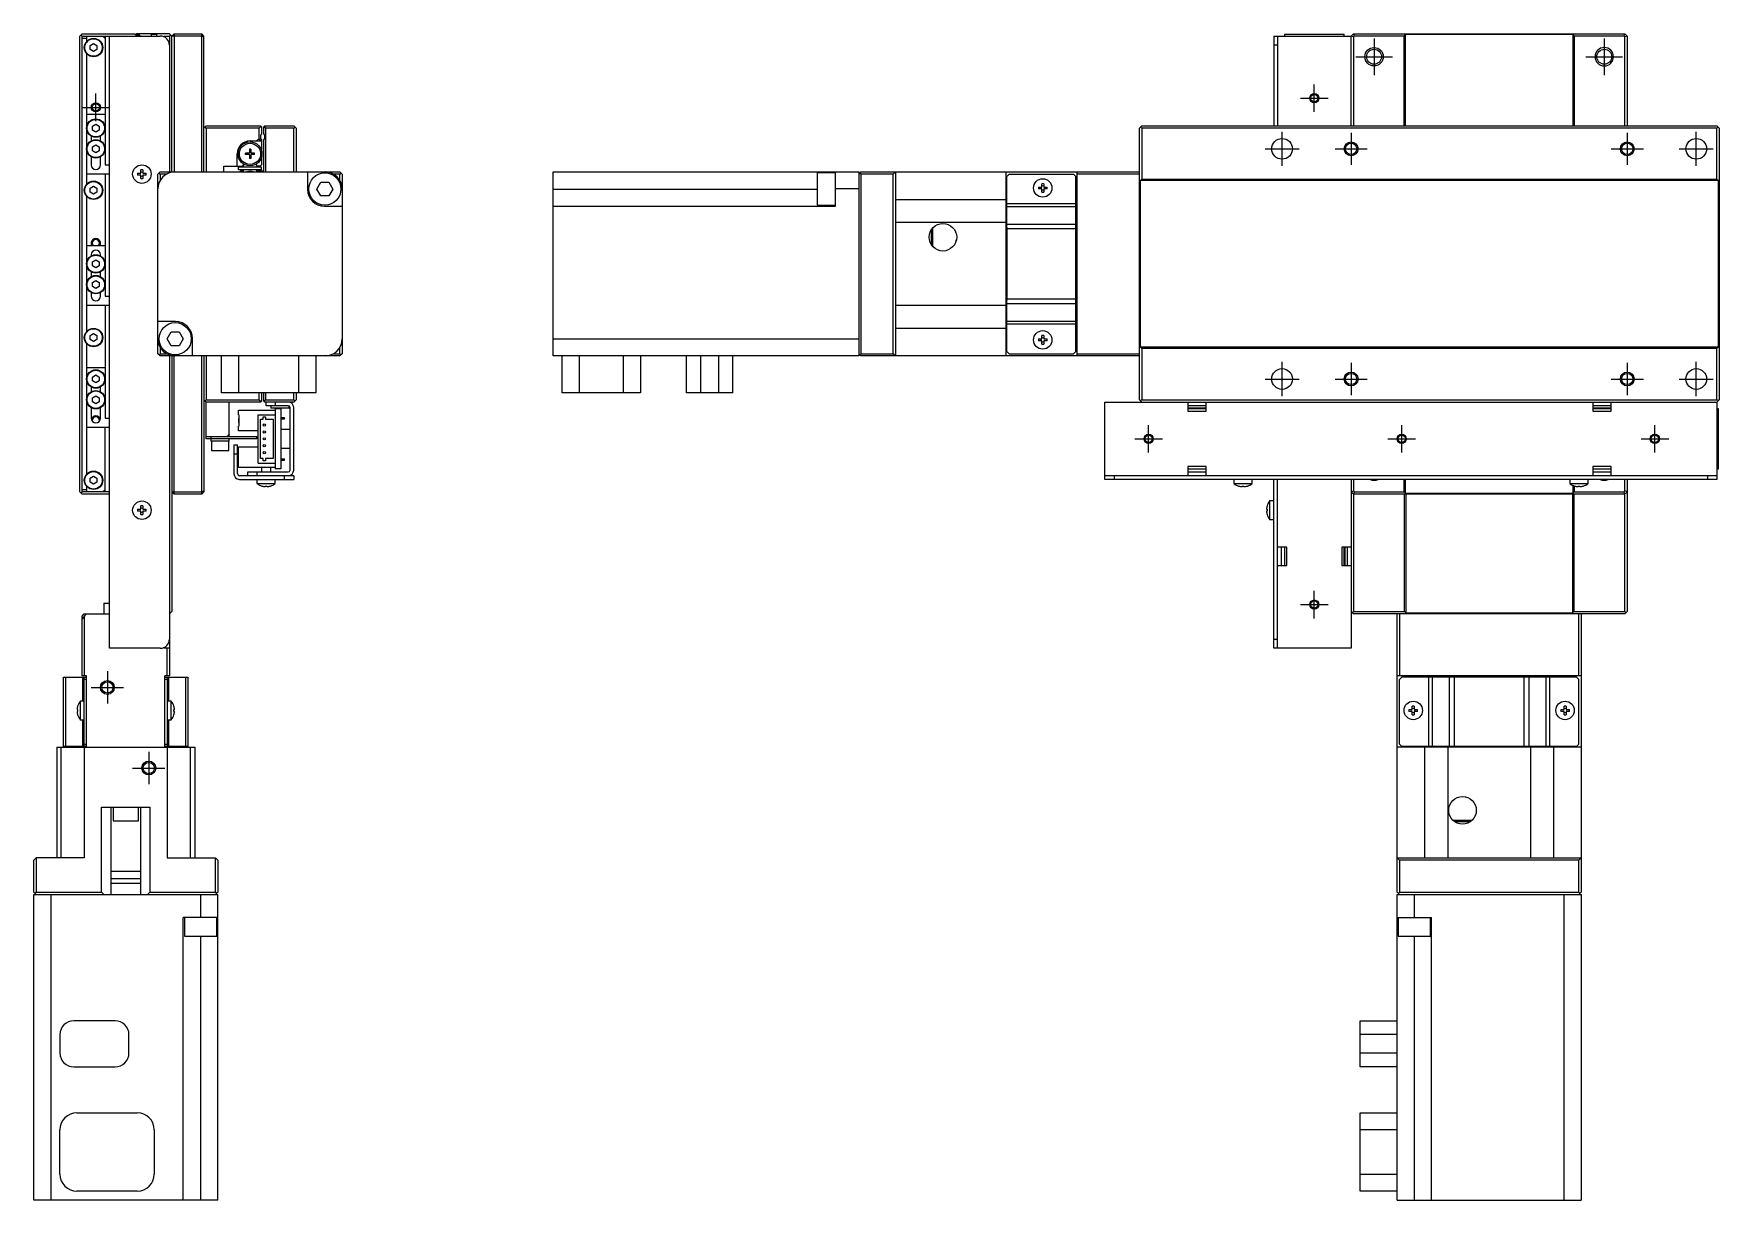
# Model space of a CAD drawing. Extents: x 0 to 815, y -8 to 501.
# Drawn here: x 448.7 to 815, y 112.4 to 365.8 of the extents above; entities that cross this region are included whole.
import ezdxf

# ---------------------------------------------------------------- set-up
doc = ezdxf.new("R2010")
doc.units = 0
doc.header["$LTSCALE"] = 0.5
doc.linetypes.add('CENTER', pattern=[50.8, 31.75, -6.35, 6.35, -6.35])
for name, color, linetype in [('MSM_CENTER', 1, 'CENTER'), ('MSM_CONTINUOUS', 7, 'CONTINUOUS'), ('MSM_NARROW', 5, 'CONTINUOUS')]:
    doc.layers.add(name, color=color, linetype=linetype)

msp = doc.modelspace()

# ---------------------------------------------------------------- linework, layer by layer
at = {"layer": 'MSM_CENTER'}
for p, q in [((739.99, 364.81), (739.99, 356.81)), ((789.99, 364.81), (789.99, 356.81)), ((735.99, 360.81), (743.99, 360.81)), ((785.99, 360.81), (793.99, 360.81)), ((462.24, 346.81), (462.24, 352.81)), ((723.99, 351.81), (729.99, 351.81)), ((726.99, 348.81), (726.99, 354.81)), ((459.24, 349.81), (465.24, 349.81)), ((719.99, 337.11), (719.99, 344.51)), ((734.99, 344.31), (734.99, 337.31)), ((794.99, 344.31), (794.99, 337.31)), ((809.99, 337.11), (809.99, 344.51)), ((716.29, 340.81), (723.69, 340.81)), ((731.49, 340.81), (738.49, 340.81)), ((791.49, 340.81), (798.49, 340.81)), ((806.29, 340.81), (813.69, 340.81)), ((719.99, 287.11), (719.99, 294.51)), ((734.99, 294.31), (734.99, 287.31)), ((794.99, 294.31), (794.99, 287.31)), ((809.99, 287.11), (809.99, 294.51)), ((716.29, 290.81), (723.69, 290.81)), ((731.49, 290.81), (738.49, 290.81)), ((791.49, 290.81), (798.49, 290.81)), ((806.29, 290.81), (813.69, 290.81)), ((690.99, 274.81), (690.99, 280.81)), ((745.99, 274.81), (745.99, 280.81)), ((800.99, 274.81), (800.99, 280.81)), ((687.99, 277.81), (693.99, 277.81)), ((742.99, 277.81), (748.99, 277.81)), ((797.99, 277.81), (803.99, 277.81)), ((723.99, 241.81), (729.99, 241.81)), ((726.99, 238.81), (726.99, 244.81)), ((464.74, 227.31), (464.74, 220.31)), ((461.24, 223.81), (468.24, 223.81)), ((473.74, 209.81), (473.74, 202.81)), ((470.24, 206.31), (477.24, 206.31))]:
    msp.add_line(p, q, dxfattribs=at)
at = {"layer": 'MSM_CONTINUOUS'}
for p, q in [((459.24, 365.81), (458.74, 365.31)), ((458.74, 266.31), (458.74, 365.31)), ((459.24, 365.31), (458.99, 365.56)), ((459.24, 365.81), (470.74, 365.81)), ((459.24, 365.31), (476.24, 365.31)), ((459.24, 266.31), (459.24, 365.31)), ((460.24, 364.81), (459.24, 364.81)), ((460.24, 365.31), (460.24, 364.13)), ((460.99, 363.24), (461.74, 363.68)), ((460.99, 362.38), (460.99, 363.24)), ((461.74, 363.68), (462.49, 363.24)), ((462.49, 363.24), (462.49, 362.38)), ((463.74, 365.31), (464.24, 364.81)), ((464.24, 365.31), (464.24, 337.31)), ((465.24, 232.31), (465.24, 365.31)), ((470.74, 365.81), (471.14, 365.41)), ((470.84, 365.71), (471.04, 365.71)), ((470.94, 365.71), (471.04, 365.81)), ((478.24, 365.81), (471.04, 365.81)), ((471.14, 365.41), (471.04, 365.31)), ((471.14, 365.41), (471.24, 365.31)), ((471.34, 365.41), (471.14, 365.41)), ((471.34, 365.31), (471.34, 365.41)), ((471.54, 365.31), (471.54, 365.81)), ((471.74, 365.31), (471.74, 365.81)), ((471.94, 365.31), (471.74, 365.51)), ((475.44, 365.61), (474.24, 365.61)), ((474.24, 365.61), (474.24, 365.31)), ((475.44, 365.61), (475.44, 365.31)), ((477.04, 365.31), (478.24, 365.31)), ((477.04, 365.14), (477.04, 365.31)), ((478.24, 365.81), (478.74, 365.31)), ((478.49, 365.56), (478.24, 365.31)), ((478.24, 365.31), (478.24, 335.81)), ((479.24, 365.81), (478.74, 365.31)), ((485.24, 365.31), (478.74, 365.31)), ((478.74, 335.81), (478.74, 365.31)), ((479.24, 365.81), (485.24, 365.81)), ((479.24, 365.81), (479.24, 335.81)), ((485.24, 335.81), (485.24, 365.81)), ((485.74, 365.31), (485.24, 365.81)), ((485.74, 365.1), (485.24, 365.31)), ((485.74, 335.81), (485.74, 365.31)), ((718.19, 365.31), (734.99, 365.31)), ((718.19, 365.31), (718.19, 345.81)), ((718.99, 363.31), (718.19, 363.31)), ((718.99, 365.31), (718.99, 345.81)), ((720.49, 365.61), (720.49, 365.31)), ((733.49, 365.61), (720.49, 365.61)), ((733.49, 365.31), (733.49, 365.61)), ((734.99, 365.31), (735.49, 365.81)), ((734.99, 345.81), (734.99, 365.31)), ((735.49, 365.1), (734.99, 365.31)), ((735.69, 365.31), (735.49, 365.81)), ((735.49, 365.81), (794.49, 365.81)), ((735.69, 365.31), (735.49, 365.1)), ((735.49, 365.1), (735.49, 345.81)), ((746.54, 365.31), (735.69, 365.31)), ((746.54, 365.31), (746.84, 365.61)), ((746.54, 345.81), (746.54, 365.31)), ((783.14, 365.61), (746.84, 365.61)), ((746.84, 345.81), (746.84, 365.61)), ((783.14, 365.81), (783.14, 345.81)), ((783.14, 365.61), (783.44, 365.31)), ((783.44, 365.31), (783.44, 345.81)), ((794.28, 365.31), (783.44, 365.31)), ((794.49, 365.81), (794.28, 365.31)), ((794.49, 365.1), (794.28, 365.31)), ((794.49, 365.81), (794.99, 365.31)), ((794.99, 365.31), (794.49, 365.1)), ((794.49, 345.81), (794.49, 365.1)), ((794.99, 365.31), (794.99, 345.81)), ((460.24, 361.49), (460.24, 333.13)), ((461.74, 361.95), (460.99, 362.38)), ((462.49, 362.38), (461.74, 361.95)), ((460.24, 348.31), (464.24, 348.31)), ((461.49, 345.74), (462.24, 346.18)), ((461.49, 344.88), (461.49, 345.74)), ((462.24, 344.45), (461.49, 344.88)), ((462.24, 346.18), (462.99, 345.74)), ((462.99, 344.88), (462.24, 344.45)), ((462.99, 345.74), (462.99, 344.88)), ((485.74, 345.31), (486.24, 345.81)), ((486.24, 345.31), (485.99, 345.56)), ((486.24, 345.81), (498.04, 345.81)), ((486.24, 345.31), (486.24, 335.81)), ((497.74, 345.31), (486.24, 345.31)), ((498.14, 345.71), (497.74, 345.31)), ((497.74, 343.01), (497.74, 345.31)), ((498.04, 345.81), (498.24, 345.61)), ((498.24, 345.61), (498.24, 344.07)), ((498.74, 345.61), (498.79, 345.66)), ((498.74, 344.07), (498.74, 345.61)), ((498.79, 345.66), (498.94, 345.81)), ((498.79, 345.66), (499.14, 345.31)), ((498.94, 345.81), (505.24, 345.81)), ((499.14, 345.31), (499.14, 335.81)), ((505.24, 345.31), (499.14, 345.31)), ((505.24, 345.81), (505.74, 345.31)), ((505.49, 345.56), (505.24, 345.31)), ((505.24, 335.81), (505.24, 345.31)), ((505.74, 345.31), (505.74, 335.81)), ((689.49, 345.81), (688.99, 345.31)), ((688.99, 286.31), (688.99, 345.31)), ((689.24, 345.56), (689.49, 345.31)), ((689.49, 345.81), (814.49, 345.81)), ((689.49, 345.31), (689.49, 334.21)), ((814.49, 345.31), (689.49, 345.31)), ((814.99, 345.31), (814.49, 345.81)), ((814.49, 345.31), (814.74, 345.56)), ((814.49, 334.21), (814.49, 345.31)), ((814.99, 345.31), (814.99, 286.31)), ((461.24, 343.58), (461.24, 342.54)), ((461.49, 341.24), (462.24, 341.68)), ((461.49, 340.38), (461.49, 341.24)), ((462.24, 341.68), (462.99, 341.24)), ((462.99, 341.24), (462.99, 340.38)), ((463.24, 342.54), (463.24, 343.58)), ((495.89, 340.71), (495.6, 340.71)), ((495.6, 340.71), (495.6, 339.92)), ((495.74, 342.51), (498.24, 342.51)), ((495.89, 340.71), (495.89, 339.92)), ((497.74, 343.01), (497.24, 342.51)), ((498.09, 342.51), (497.74, 343.01)), ((498.24, 342.75), (498.24, 340.43)), ((498.74, 336.01), (498.74, 342.75)), ((461.24, 339.08), (461.24, 337.31)), ((462.24, 339.95), (461.49, 340.38)), ((462.99, 340.38), (462.24, 339.95)), ((463.24, 337.31), (463.24, 339.08)), ((464.24, 337.31), (465.24, 337.31)), ((490.04, 337.01), (494.2, 337.01)), ((490.04, 335.81), (490.04, 337.01)), ((492.94, 337.01), (492.94, 339.71)), ((494.2, 337.01), (494.41, 337.39)), ((494.74, 339.57), (494.74, 339.86)), ((495.54, 339.86), (494.74, 339.86)), ((495.54, 339.57), (494.74, 339.57)), ((495.27, 339.86), (495.27, 339.57)), ((495.89, 340.18), (495.6, 340.18)), ((495.6, 339.51), (495.6, 338.71)), ((495.6, 339.24), (495.89, 339.24)), ((495.89, 338.71), (495.6, 338.71)), ((495.89, 339.51), (495.89, 338.71)), ((496.74, 339.86), (495.95, 339.86)), ((496.74, 339.57), (495.95, 339.57)), ((496.21, 339.86), (496.21, 339.57)), ((496.74, 339.57), (496.74, 339.86)), ((497.21, 337.15), (497.29, 337.01)), ((497.94, 337.01), (497.29, 337.01)), ((497.94, 337.01), (498.24, 337.31)), ((498.24, 339), (498.24, 337.31)), ((465.24, 335.31), (460.24, 335.31)), ((464.24, 335.31), (464.24, 308.81)), ((471.31, 335.51), (472.04, 335.51)), ((472.04, 335.11), (471.31, 335.11)), ((472.04, 335.51), (472.04, 336.24)), ((472.04, 334.38), (472.04, 335.11)), ((472.44, 336.24), (472.44, 335.51)), ((472.44, 335.51), (473.17, 335.51)), ((472.44, 335.11), (472.44, 334.38)), ((473.17, 335.11), (472.44, 335.11)), ((475.74, 335.31), (476.24, 335.81)), ((475.74, 296.31), (475.74, 335.31)), ((476.24, 335.31), (475.99, 335.56)), ((476.24, 335.81), (515.24, 335.81)), ((476.24, 335.31), (476.24, 333.97)), ((477.58, 335.31), (476.24, 335.31)), ((493.24, 336.21), (493.24, 336.81)), ((498.24, 336.81), (493.24, 336.81)), ((498.24, 336.21), (493.24, 336.21)), ((493.74, 336.01), (493.54, 335.81)), ((493.74, 336.01), (493.74, 335.81)), ((493.74, 336.01), (494.2, 336.01)), ((494.2, 336.01), (494.28, 335.87)), ((497.17, 335.81), (497.29, 336.01)), ((497.29, 336.01), (498.74, 336.01)), ((498.24, 336.21), (498.24, 336.81)), ((498.64, 335.81), (498.64, 336.01)), ((508.25, 335.81), (508.25, 332.02)), ((510.27, 332.08), (511.14, 333.58)), ((511.14, 333.58), (512.87, 333.58)), ((512.87, 333.58), (513.74, 332.08)), ((515.24, 335.31), (513.9, 335.31)), ((515.24, 335.81), (515.74, 335.31)), ((515.49, 335.56), (515.24, 335.31)), ((515.24, 333.97), (515.24, 335.31)), ((515.74, 335.31), (515.74, 296.31)), ((561.59, 295.81), (561.59, 335.81)), ((561.59, 335.81), (627.99, 335.81)), ((618.99, 335.58), (618.99, 328.58)), ((622.99, 335.58), (618.99, 335.58)), ((622.99, 328.32), (622.99, 335.81)), ((627.99, 335.81), (627.99, 295.81)), ((628.49, 335.81), (627.99, 335.31)), ((628.24, 335.56), (628.49, 335.31)), ((628.49, 335.81), (688.99, 335.81)), ((628.49, 335.31), (628.49, 296.31)), ((635.49, 335.31), (628.49, 335.31)), ((635.49, 335.31), (635.99, 335.81)), ((635.49, 296.31), (635.49, 335.31)), ((635.99, 335.81), (635.99, 295.81)), ((659.99, 335.81), (659.99, 295.81)), ((660.69, 335.31), (660.19, 334.81)), ((660.19, 296.81), (660.19, 334.81)), ((660.69, 335.31), (674.69, 335.31)), ((675.19, 334.81), (674.69, 335.31)), ((675.19, 296.81), (675.19, 334.81)), ((675.49, 295.81), (675.49, 335.81)), ((688.99, 335.31), (675.49, 335.31)), ((689.19, 333.91), (689.49, 334.21)), ((689.19, 333.91), (689.19, 297.71)), ((814.79, 333.91), (689.19, 333.91)), ((689.49, 334.21), (814.49, 334.21)), ((814.49, 334.21), (814.79, 333.91)), ((814.79, 297.71), (814.79, 333.91)), ((460.24, 330.49), (460.24, 301.13)), ((460.99, 332.24), (461.74, 332.68)), ((460.99, 331.38), (460.99, 332.24)), ((461.74, 330.95), (460.99, 331.38)), ((461.74, 332.68), (462.49, 332.24)), ((462.49, 331.38), (461.74, 330.95)), ((462.49, 332.24), (462.49, 331.38)), ((511.14, 330.58), (510.27, 332.08)), ((512.87, 330.58), (511.14, 330.58)), ((513.74, 332.08), (512.87, 330.58)), ((561.59, 332.02), (618.99, 332.02)), ((627.99, 332.11), (622.99, 332.11)), ((635.99, 329.81), (659.99, 329.81)), ((660.19, 330.06), (659.99, 330.06)), ((667.06, 332.51), (667.79, 332.51)), ((667.79, 332.11), (667.06, 332.11)), ((667.79, 332.51), (667.79, 333.24)), ((667.79, 331.38), (667.79, 332.11)), ((668.19, 333.24), (668.19, 332.51)), ((668.19, 332.51), (668.92, 332.51)), ((668.19, 332.11), (668.19, 331.38)), ((668.92, 332.11), (668.19, 332.11)), ((675.49, 330.06), (675.19, 330.06)), ((511.95, 328.32), (515.74, 328.32)), ((561.59, 328.32), (622.99, 328.32)), ((618.99, 328.58), (622.99, 328.58)), ((660.19, 326.81), (659.99, 326.81)), ((660.19, 328.93), (675.19, 328.93)), ((675.19, 328.23), (660.19, 328.23)), ((675.49, 329.56), (675.19, 329.56)), ((659.99, 324.81), (635.99, 324.81)), ((643.79, 319.95), (643.79, 323.27)), ((644.09, 319.57), (644.09, 323.65)), ((660.19, 325.81), (659.99, 325.81)), ((660.15, 323.08), (659.99, 323.08)), ((660.15, 323.69), (660.15, 307.93)), ((660.19, 323.69), (660.15, 323.69)), ((660.19, 322.64), (660.15, 322.64)), ((660.19, 324.46), (675.19, 324.46)), ((675.19, 323.4), (660.19, 323.4)), ((675.19, 324.06), (675.49, 324.06)), ((460.24, 319.81), (464.24, 319.81)), ((649.19, 321.03), (649.23, 321.03)), ((649.19, 320.84), (649.19, 321.03)), ((659.99, 320.58), (660.15, 320.58)), ((660.19, 322.05), (660.15, 322.05)), ((675.29, 320.81), (675.19, 320.81)), ((675.29, 310.81), (675.29, 320.81)), ((675.49, 320.61), (675.29, 320.81)), ((461.24, 317.81), (461.24, 317.54)), ((461.49, 316.24), (462.24, 316.68)), ((461.49, 315.38), (461.49, 316.24)), ((462.24, 314.95), (461.49, 315.38)), ((462.24, 316.68), (462.99, 316.24)), ((462.99, 315.38), (462.24, 314.95)), ((462.99, 316.24), (462.99, 315.38)), ((463.24, 317.54), (463.24, 317.81)), ((659.99, 318.08), (660.15, 318.08)), ((461.24, 314.08), (461.24, 313.04)), ((461.49, 311.74), (462.24, 312.18)), ((461.49, 310.88), (461.49, 311.74)), ((462.24, 312.18), (462.99, 311.74)), ((462.99, 311.74), (462.99, 310.88)), ((463.24, 313.04), (463.24, 314.08)), ((660.15, 313.54), (659.99, 313.54)), ((461.24, 309.58), (461.24, 308.81)), ((462.24, 310.45), (461.49, 310.88)), ((462.99, 310.88), (462.24, 310.45)), ((463.24, 308.81), (463.24, 309.58)), ((464.24, 308.81), (465.24, 308.81)), ((660.15, 311.04), (659.99, 311.04)), ((659.99, 308.54), (660.15, 308.54)), ((660.19, 309.57), (660.15, 309.57)), ((660.19, 308.99), (660.15, 308.99)), ((660.15, 307.93), (660.19, 307.93)), ((660.19, 308.23), (675.19, 308.23)), ((675.19, 310.81), (675.29, 310.81)), ((675.29, 310.81), (675.49, 311.01)), ((465.24, 306.81), (460.24, 306.81)), ((464.24, 306.81), (464.24, 282.31)), ((659.99, 306.81), (635.99, 306.81)), ((659.99, 305.81), (660.19, 305.81)), ((659.99, 304.81), (660.19, 304.81)), ((675.19, 307.17), (660.19, 307.17)), ((675.49, 307.56), (675.19, 307.56)), ((460.99, 300.24), (461.74, 300.68)), ((461.74, 300.68), (462.49, 300.24)), ((479.53, 303.3), (475.74, 303.3)), ((477.75, 299.55), (478.61, 301.05)), ((478.61, 301.05), (480.34, 301.05)), ((480.34, 301.05), (481.21, 299.55)), ((659.99, 301.81), (635.99, 301.81)), ((659.99, 301.56), (660.19, 301.56)), ((660.19, 303.4), (675.19, 303.4)), ((675.19, 302.69), (660.19, 302.69)), ((675.19, 302.06), (675.49, 302.06)), ((675.19, 301.56), (675.49, 301.56)), ((460.24, 298.49), (460.24, 270.13)), ((460.99, 299.38), (460.99, 300.24)), ((461.74, 298.95), (460.99, 299.38)), ((462.49, 299.38), (461.74, 298.95)), ((462.49, 300.24), (462.49, 299.38)), ((476.24, 297.65), (476.24, 296.31)), ((478.61, 298.05), (477.75, 299.55)), ((480.34, 298.05), (478.61, 298.05)), ((481.21, 299.55), (480.34, 298.05)), ((483.23, 295.81), (483.23, 299.6)), ((515.24, 296.31), (515.24, 297.65)), ((561.59, 299.51), (627.99, 299.51)), ((660.19, 296.81), (660.69, 296.31)), ((667.06, 299.51), (667.79, 299.51)), ((667.79, 299.11), (667.06, 299.11)), ((667.79, 299.51), (667.79, 300.24)), ((667.79, 298.38), (667.79, 299.11)), ((668.19, 300.24), (668.19, 299.51)), ((668.19, 299.51), (668.92, 299.51)), ((668.19, 299.11), (668.19, 298.38)), ((668.92, 299.11), (668.19, 299.11)), ((674.69, 296.31), (675.19, 296.81)), ((689.49, 297.41), (689.19, 297.71)), ((814.79, 297.71), (689.19, 297.71)), ((689.49, 297.41), (689.49, 286.31)), ((814.49, 297.41), (689.49, 297.41)), ((814.79, 297.71), (814.49, 297.41)), ((814.49, 286.31), (814.49, 297.41)), ((460.24, 293.31), (464.24, 293.31)), ((476.24, 295.81), (475.74, 296.31)), ((475.99, 296.06), (476.24, 296.31)), ((476.24, 296.31), (477.58, 296.31)), ((515.24, 295.81), (476.24, 295.81)), ((478.24, 295.81), (478.24, 226.31)), ((478.74, 295.81), (478.74, 240.31)), ((479.24, 265.81), (479.24, 295.81)), ((485.24, 265.81), (485.24, 295.81)), ((485.74, 295.81), (485.74, 266.31)), ((486.24, 295.81), (486.24, 286.31)), ((489.54, 287.81), (489.54, 295.81)), ((493.24, 295.81), (493.24, 287.81)), ((506.34, 287.81), (506.34, 295.81)), ((510.04, 295.81), (510.04, 287.81)), ((513.9, 296.31), (515.24, 296.31)), ((515.49, 296.06), (515.24, 296.31)), ((515.74, 296.31), (515.24, 295.81)), ((627.99, 295.81), (561.59, 295.81)), ((563.59, 287.81), (563.59, 295.81)), ((567.29, 295.81), (567.29, 287.81)), ((576.89, 287.81), (576.89, 295.81)), ((580.59, 295.81), (580.59, 287.81)), ((590.59, 287.81), (590.59, 295.81)), ((593.59, 295.81), (593.59, 287.81)), ((597.59, 287.81), (597.59, 295.81)), ((600.59, 295.81), (600.59, 287.81)), ((628.49, 295.81), (627.99, 296.31)), ((628.49, 296.31), (628.24, 296.06)), ((628.49, 296.31), (635.49, 296.31)), ((688.99, 295.81), (628.49, 295.81)), ((635.99, 295.81), (635.49, 296.31)), ((660.69, 296.31), (674.69, 296.31)), ((675.49, 296.31), (688.99, 296.31)), ((461.49, 291.24), (462.24, 291.68)), ((461.49, 290.38), (461.49, 291.24)), ((462.24, 289.95), (461.49, 290.38)), ((462.24, 291.68), (462.99, 291.24)), ((462.99, 290.38), (462.24, 289.95)), ((462.99, 291.24), (462.99, 290.38)), ((461.24, 289.08), (461.24, 288.04)), ((461.49, 286.74), (462.24, 287.18)), ((461.49, 285.88), (461.49, 286.74)), ((462.24, 285.45), (461.49, 285.88)), ((462.24, 287.18), (462.99, 286.74)), ((462.99, 285.88), (462.24, 285.45)), ((462.99, 286.74), (462.99, 285.88)), ((463.24, 288.04), (463.24, 289.08)), ((486.24, 285.81), (485.74, 286.31)), ((485.99, 286.06), (486.24, 286.31)), ((486.24, 286.31), (497.74, 286.31)), ((486.24, 277.81), (486.24, 285.81)), ((498.04, 285.81), (486.24, 285.81)), ((510.04, 287.81), (489.54, 287.81)), ((491.24, 278.31), (491.24, 285.81)), ((497.74, 286.31), (497.74, 287.81)), ((497.74, 286.31), (498.14, 285.91)), ((498.14, 285.91), (498.04, 285.81)), ((498.14, 285.91), (498.24, 286.01)), ((498.24, 287.81), (498.24, 286.01)), ((498.74, 286.01), (498.74, 287.81)), ((498.79, 285.96), (498.74, 286.01)), ((499.14, 286.31), (498.79, 285.96)), ((498.94, 285.81), (498.79, 285.96)), ((505.24, 285.81), (498.94, 285.81)), ((499.14, 287.81), (499.14, 286.31)), ((499.14, 286.31), (505.24, 286.31)), ((499.24, 285.01), (499.24, 285.81)), ((501.24, 285.81), (501.24, 285.01)), ((505.24, 286.31), (505.24, 287.81)), ((505.24, 286.31), (505.49, 286.06)), ((505.74, 286.31), (505.24, 285.81)), ((505.74, 287.81), (505.74, 286.31)), ((580.59, 287.81), (563.59, 287.81)), ((600.59, 287.81), (590.59, 287.81)), ((681.49, 269.01), (681.49, 285.81)), ((681.49, 285.81), (814.49, 285.81)), ((688.99, 286.31), (689.49, 285.81)), ((689.49, 286.31), (689.24, 286.06)), ((689.49, 286.31), (814.49, 286.31)), ((699.49, 285.81), (699.49, 283.81)), ((703.49, 283.81), (703.49, 285.81)), ((787.49, 285.81), (787.49, 283.81)), ((791.49, 283.81), (791.49, 285.81)), ((814.49, 285.81), (814.99, 286.31)), ((814.74, 286.06), (814.49, 286.31)), ((814.49, 285.81), (814.49, 269.01)), ((461.24, 284.58), (461.24, 282.31)), ((463.24, 282.31), (463.24, 284.58)), ((464.24, 282.31), (465.24, 282.31)), ((493.24, 284.06), (501.24, 284.06)), ((493.24, 283.06), (493.24, 284.06)), ((493.24, 283.06), (493.34, 283.06)), ((493.34, 282.26), (493.24, 282.26)), ((493.24, 282.26), (493.24, 281.36)), ((493.34, 283.06), (493.34, 280.56)), ((497.54, 283.06), (501.24, 283.06)), ((497.54, 272.56), (497.54, 283.06)), ((498.04, 282.06), (498.59, 282.06)), ((498.04, 273.56), (498.04, 282.06)), ((498.59, 282.56), (499.09, 282.56)), ((498.59, 282.06), (498.59, 282.56)), ((499.09, 282.56), (499.09, 282.06)), ((499.09, 282.06), (500.74, 282.06)), ((504.04, 285.01), (499.24, 285.01)), ((500.24, 285.01), (500.24, 284.51)), ((504.24, 284.51), (500.24, 284.51)), ((500.74, 282.06), (500.74, 273.56)), ((502.44, 284.31), (501.24, 284.31)), ((501.24, 284.31), (501.24, 271.31)), ((502.44, 284.31), (502.44, 271.31)), ((502.44, 282.44), (503.24, 282.44)), ((502.44, 282.19), (503.24, 282.19)), ((503.24, 282.19), (503.24, 282.44)), ((504.24, 284.51), (504.24, 284.96)), ((504.44, 271.01), (504.44, 284.61)), ((505.24, 271.01), (505.24, 284.61)), ((703.49, 285.01), (699.49, 285.01)), ((703.49, 284.51), (699.49, 284.51)), ((703.49, 284.31), (699.49, 284.31)), ((699.49, 283.81), (703.49, 283.81)), ((791.49, 285.01), (787.49, 285.01)), ((791.49, 284.51), (787.49, 284.51)), ((791.49, 284.31), (787.49, 284.31)), ((787.49, 283.81), (791.49, 283.81)), ((814.79, 284.31), (814.49, 284.31)), ((814.79, 271.31), (814.79, 284.31)), ((465.24, 280.31), (460.24, 280.31)), ((464.24, 266.31), (464.24, 280.31)), ((491.24, 278.81), (490.74, 278.31)), ((493.34, 281.89), (493.24, 281.89)), ((493.34, 281.74), (493.24, 281.74)), ((493.34, 281.36), (493.24, 281.36)), ((493.24, 279.56), (493.24, 280.56)), ((493.24, 280.56), (493.34, 280.56)), ((497.54, 279.56), (493.24, 279.56)), ((504.44, 279.81), (502.44, 279.81)), ((486.24, 278.31), (497.24, 278.31)), ((497.24, 277.81), (486.24, 277.81)), ((487.24, 278.31), (487.24, 277.31)), ((491.24, 277.31), (487.24, 277.31)), ((487.34, 277.31), (487.34, 275.31)), ((487.34, 275.31), (491.14, 275.31)), ((491.14, 275.31), (491.14, 277.31)), ((491.24, 277.31), (491.24, 277.81)), ((492.24, 276.51), (493.04, 276.51)), ((492.24, 276.51), (492.24, 270.21)), ((493.04, 270.31), (493.04, 276.51)), ((493.24, 271.56), (493.24, 276.06)), ((493.24, 276.06), (497.54, 276.06)), ((497.24, 277.81), (497.24, 278.31)), ((502.44, 275.81), (504.44, 275.81)), ((493.04, 274.51), (492.24, 274.51)), ((501.24, 271.56), (493.24, 271.56)), ((497.54, 272.56), (501.24, 272.56)), ((498.59, 273.56), (498.04, 273.56)), ((498.24, 271.56), (498.24, 270.61)), ((498.59, 273.06), (498.59, 273.56)), ((499.09, 273.06), (498.59, 273.06)), ((499.09, 273.56), (499.09, 273.06)), ((500.74, 273.56), (499.09, 273.56)), ((500.24, 270.61), (500.24, 271.56)), ((502.44, 271.31), (501.24, 271.31)), ((502.44, 273.44), (503.24, 273.44)), ((502.44, 273.19), (503.24, 273.19)), ((503.24, 273.19), (503.24, 273.44)), ((699.49, 271.81), (699.49, 269.81)), ((703.49, 271.81), (699.49, 271.81)), ((699.49, 271.31), (703.49, 271.31)), ((703.49, 269.81), (703.49, 271.81)), ((791.49, 271.81), (787.49, 271.81)), ((787.49, 271.81), (787.49, 269.81)), ((787.49, 271.31), (791.49, 271.31)), ((791.49, 269.81), (791.49, 271.81)), ((814.49, 271.31), (814.79, 271.31)), ((460.24, 267.49), (460.24, 266.31)), ((460.99, 269.24), (461.74, 269.68)), ((460.99, 268.38), (460.99, 269.24)), ((461.74, 267.95), (460.99, 268.38)), ((461.74, 269.68), (462.49, 269.24)), ((462.49, 268.38), (461.74, 267.95)), ((462.49, 269.24), (462.49, 268.38)), ((493.44, 269.01), (505.24, 269.01)), ((505.24, 269.81), (493.54, 269.81)), ((495.24, 269.81), (495.24, 270.61)), ((495.24, 270.61), (504.04, 270.61)), ((497.24, 270.61), (497.24, 269.81)), ((497.24, 269.01), (497.24, 268.11)), ((497.24, 268.11), (501.24, 268.11)), ((498.29, 267.56), (498.31, 267.56)), ((499.04, 267.56), (499.44, 267.56)), ((499.04, 267.42), (499.04, 267.56)), ((499.44, 267.56), (499.44, 267.42)), ((500.17, 267.56), (500.19, 267.56)), ((501.24, 268.11), (501.24, 269.01)), ((503.24, 269.01), (503.24, 269.81)), ((505.24, 269.81), (505.24, 269.01)), ((814.49, 269.81), (681.49, 269.81)), ((814.49, 269.01), (681.49, 269.01)), ((683.49, 269.81), (683.49, 269.01)), ((699.49, 270.61), (703.49, 270.61)), ((709.49, 269.01), (709.49, 268.11)), ((709.49, 268.11), (713.49, 268.11)), ((710.54, 267.56), (710.56, 267.56)), ((711.29, 267.56), (711.69, 267.56)), ((711.29, 267.42), (711.29, 267.56)), ((711.69, 267.56), (711.69, 267.42)), ((712.42, 267.56), (712.44, 267.56)), ((713.49, 268.11), (713.49, 269.01)), ((718.19, 232.31), (718.19, 269.01)), ((718.99, 232.31), (718.99, 269.01)), ((734.99, 269.01), (734.99, 232.31)), ((735.49, 269.01), (735.49, 266.52)), ((746.54, 266.31), (746.54, 269.01)), ((746.84, 266.01), (746.84, 269.01)), ((782.49, 269.01), (782.49, 268.11)), ((782.49, 268.11), (786.49, 268.11)), ((783.14, 267.71), (783.14, 265.81)), ((783.44, 267.59), (783.44, 266.31)), ((783.54, 267.56), (783.56, 267.56)), ((784.29, 267.56), (784.69, 267.56)), ((784.29, 267.42), (784.29, 267.56)), ((784.69, 267.56), (784.69, 267.42)), ((785.42, 267.56), (785.44, 267.56)), ((786.49, 268.11), (786.49, 269.01)), ((787.49, 270.61), (791.49, 270.61)), ((794.49, 266.52), (794.49, 269.01)), ((794.99, 269.01), (794.99, 240.31)), ((812.49, 269.01), (812.49, 269.81)), ((458.74, 266.31), (459.24, 265.81)), ((458.99, 266.06), (459.24, 266.31)), ((459.24, 266.81), (460.24, 266.81)), ((465.24, 266.31), (459.24, 266.31)), ((465.24, 265.81), (459.24, 265.81)), ((464.24, 266.81), (463.74, 266.31)), ((478.74, 266.31), (485.24, 266.31)), ((478.74, 266.31), (479.24, 265.81)), ((485.24, 265.81), (479.24, 265.81)), ((485.24, 266.31), (485.74, 266.52)), ((485.24, 265.81), (485.74, 266.31)), ((717.29, 264.31), (717.29, 260.31)), ((718.19, 264.31), (717.29, 264.31)), ((734.99, 266.31), (735.49, 266.52)), ((735.49, 265.81), (734.99, 266.31)), ((735.49, 266.52), (735.69, 266.31)), ((735.49, 265.81), (735.69, 266.31)), ((794.49, 265.81), (735.49, 265.81)), ((735.49, 265.81), (735.49, 240.31)), ((735.69, 266.31), (746.54, 266.31)), ((746.84, 266.01), (746.54, 266.31)), ((746.59, 240.31), (746.59, 265.81)), ((746.84, 266.01), (783.14, 266.01)), ((746.89, 265.81), (746.89, 240.01)), ((783.09, 265.81), (783.09, 240.01)), ((783.44, 266.31), (783.14, 266.01)), ((783.39, 265.81), (783.39, 240.31)), ((783.44, 266.31), (794.28, 266.31)), ((794.28, 266.31), (794.49, 266.52)), ((794.28, 266.31), (794.49, 265.81)), ((794.99, 266.31), (794.49, 266.52)), ((794.99, 266.31), (794.49, 265.81)), ((794.49, 240.31), (794.49, 265.81)), ((471.31, 262.51), (472.04, 262.51)), ((472.04, 262.11), (471.31, 262.11)), ((472.04, 262.51), (472.04, 263.24)), ((472.04, 261.38), (472.04, 262.11)), ((472.44, 263.24), (472.44, 262.51)), ((472.44, 262.51), (473.17, 262.51)), ((473.17, 262.11), (472.44, 262.11)), ((472.44, 262.11), (472.44, 261.38)), ((716.6, 262.51), (716.73, 262.51)), ((716.73, 262.11), (716.6, 262.11)), ((716.73, 263.26), (716.73, 263.24)), ((716.73, 262.51), (716.73, 262.11)), ((716.73, 261.38), (716.73, 261.36)), ((717.29, 260.31), (718.19, 260.31)), ((720.99, 254.31), (718.99, 254.31)), ((719.79, 254.31), (719.79, 250.31)), ((720.49, 254.31), (720.49, 250.31)), ((720.99, 250.31), (720.99, 254.31)), ((734.99, 254.31), (732.99, 254.31)), ((732.99, 254.31), (732.99, 250.31)), ((733.49, 250.31), (733.49, 254.31)), ((733.69, 250.31), (733.69, 254.31)), ((734.19, 250.31), (734.19, 254.31)), ((718.99, 250.31), (720.99, 250.31)), ((732.99, 250.31), (734.99, 250.31)), ((463.99, 242.11), (465.24, 242.11)), ((463.99, 242.11), (463.99, 239.81)), ((459.24, 239.31), (459.74, 239.81)), ((459.24, 226.31), (459.24, 239.31)), ((459.74, 239.2), (459.24, 238.7)), ((460.05, 239.81), (459.74, 239.2)), ((459.74, 239.81), (465.24, 239.81)), ((459.74, 239.2), (459.74, 226.31)), ((478.24, 240.31), (478.49, 240.06)), ((478.74, 240.31), (478.24, 239.81)), ((734.99, 240.31), (735.49, 239.81)), ((735.24, 240.06), (735.49, 240.31)), ((735.49, 240.31), (746.59, 240.31)), ((794.49, 239.81), (735.49, 239.81)), ((744.99, 179.31), (744.99, 239.81)), ((745.49, 239.81), (745.49, 226.31)), ((746.89, 240.01), (746.59, 240.31)), ((746.89, 240.01), (783.09, 240.01)), ((783.39, 240.31), (783.09, 240.01)), ((783.39, 240.31), (794.49, 240.31)), ((784.49, 226.31), (784.49, 239.81)), ((784.99, 239.81), (784.99, 179.31)), ((794.49, 240.31), (794.74, 240.06)), ((794.49, 239.81), (794.99, 240.31)), ((476.24, 232.31), (465.24, 232.31)), ((477.04, 232.31), (477.04, 232.48)), ((478.24, 232.31), (477.04, 232.31)), ((477.74, 226.31), (477.74, 232.31)), ((718.19, 234.31), (718.99, 234.31)), ((734.99, 232.31), (718.19, 232.31)), ((455.24, 211.01), (455.24, 226.01)), ((455.24, 226.01), (460.24, 226.01)), ((455.68, 226.01), (455.68, 211.01)), ((460.24, 226.31), (459.24, 226.31)), ((459.45, 220.81), (459.45, 226.01)), ((459.74, 211.01), (459.74, 226.01)), ((460.24, 225.51), (459.74, 225.51)), ((460.24, 210.81), (460.24, 226.31)), ((478.24, 226.31), (477.24, 226.31)), ((477.24, 210.81), (477.24, 226.31)), ((477.24, 226.01), (482.24, 226.01)), ((477.74, 225.51), (477.24, 225.51)), ((477.74, 226.01), (477.74, 211.01)), ((478.03, 226.01), (478.03, 220.81)), ((481.8, 211.01), (481.8, 226.01)), ((482.24, 226.01), (482.24, 211.01)), ((784.99, 226.31), (744.99, 226.31)), ((745.99, 226.01), (745.49, 225.51)), ((745.49, 211.51), (745.49, 225.51)), ((783.99, 226.01), (745.99, 226.01)), ((750.74, 226.31), (750.74, 226.01)), ((751.24, 226.31), (751.24, 226.01)), ((751.87, 211.01), (751.87, 226.01)), ((752.57, 226.01), (752.57, 211.01)), ((756.34, 211.01), (756.34, 226.01)), ((756.74, 226.01), (756.74, 226.31)), ((757.4, 226.01), (757.4, 211.01)), ((760.19, 226.31), (759.99, 226.11)), ((769.99, 226.11), (759.99, 226.11)), ((759.99, 226.11), (759.99, 226.01)), ((769.99, 226.11), (769.79, 226.31)), ((769.99, 226.01), (769.99, 226.11)), ((772.57, 211.01), (772.57, 226.01)), ((773.24, 226.31), (773.24, 226.01)), ((773.63, 226.01), (773.63, 211.01)), ((777.4, 211.01), (777.4, 226.01)), ((778.11, 226.01), (778.11, 211.01)), ((778.74, 226.01), (778.74, 226.31)), ((779.24, 226.01), (779.24, 226.31)), ((784.49, 225.51), (783.99, 226.01)), ((784.49, 211.51), (784.49, 225.51)), ((458.29, 219.76), (458.29, 219.74)), ((458.84, 220.81), (458.84, 216.81)), ((459.74, 220.81), (458.84, 220.81)), ((478.64, 220.81), (477.74, 220.81)), ((478.64, 216.81), (478.64, 220.81)), ((479.2, 219.74), (479.2, 219.76)), ((458.15, 219.01), (458.29, 219.01)), ((458.29, 218.61), (458.15, 218.61)), ((458.29, 219.01), (458.29, 218.61)), ((458.29, 217.88), (458.29, 217.86)), ((458.84, 216.81), (459.74, 216.81)), ((459.45, 211.01), (459.45, 216.81)), ((477.74, 216.81), (478.64, 216.81)), ((478.03, 216.81), (478.03, 211.01)), ((479.2, 219.01), (479.33, 219.01)), ((479.2, 218.61), (479.2, 219.01)), ((479.33, 218.61), (479.2, 218.61)), ((479.2, 217.86), (479.2, 217.88)), ((747.56, 219.01), (748.29, 219.01)), ((748.29, 218.61), (747.56, 218.61)), ((748.29, 219.01), (748.29, 219.74)), ((748.29, 217.88), (748.29, 218.61)), ((748.69, 219.74), (748.69, 219.01)), ((748.69, 219.01), (749.42, 219.01)), ((749.42, 218.61), (748.69, 218.61)), ((748.69, 218.61), (748.69, 217.88)), ((780.56, 219.01), (781.29, 219.01)), ((781.29, 218.61), (780.56, 218.61)), ((781.29, 219.01), (781.29, 219.74)), ((781.29, 217.88), (781.29, 218.61)), ((781.69, 219.74), (781.69, 219.01)), ((781.69, 219.01), (782.42, 219.01)), ((781.69, 218.61), (781.69, 217.88)), ((782.42, 218.61), (781.69, 218.61)), ((453.74, 210.81), (453.74, 186.81)), ((453.74, 210.81), (483.74, 210.81)), ((454.74, 186.81), (454.74, 210.81)), ((460.24, 211.01), (455.24, 211.01)), ((459.74, 211.51), (460.24, 211.51)), ((459.74, 210.81), (459.74, 186.81)), ((477.24, 211.51), (477.74, 211.51)), ((482.24, 211.01), (477.24, 211.01)), ((477.74, 210.81), (477.74, 186.81)), ((482.74, 210.81), (482.74, 186.81)), ((483.74, 210.81), (483.74, 186.81)), ((784.99, 210.81), (744.99, 210.81)), ((745.49, 211.51), (745.99, 211.01)), ((783.99, 211.01), (745.99, 211.01)), ((750.74, 211.01), (750.74, 210.81)), ((750.99, 186.81), (750.99, 210.81)), ((753.99, 211.01), (753.99, 210.81)), ((754.99, 211.01), (754.99, 210.81)), ((755.99, 210.81), (755.99, 186.81)), ((757.11, 211.01), (757.11, 210.98)), ((757.11, 210.98), (772.87, 210.98)), ((757.71, 210.98), (757.71, 210.81)), ((758.16, 211.01), (758.16, 210.98)), ((758.75, 211.01), (758.75, 210.98)), ((760.21, 210.81), (760.21, 210.98)), ((762.71, 210.81), (762.71, 210.98)), ((767.26, 210.98), (767.26, 210.81)), ((769.76, 210.98), (769.76, 210.81)), ((771.23, 211.01), (771.23, 210.98)), ((771.81, 211.01), (771.81, 210.98)), ((772.26, 210.81), (772.26, 210.98)), ((772.87, 210.98), (772.87, 211.01)), ((773.99, 210.81), (773.99, 186.81)), ((774.99, 210.81), (774.99, 211.01)), ((775.99, 210.81), (775.99, 211.01)), ((778.99, 210.81), (778.99, 186.81)), ((779.24, 210.81), (779.24, 211.01)), ((783.99, 211.01), (784.49, 211.51)), ((463.49, 179.31), (463.49, 197.81)), ((463.49, 197.81), (473.99, 197.81)), ((465.49, 197.81), (465.49, 178.81)), ((465.99, 197.81), (465.99, 194.81)), ((471.49, 194.81), (471.49, 197.81)), ((471.99, 178.81), (471.99, 197.81)), ((473.99, 197.81), (473.99, 179.31)), ((759.77, 200.01), (759.77, 200.06)), ((759.96, 200.01), (759.77, 200.01)), ((465.99, 194.81), (471.49, 194.81)), ((761.23, 194.91), (757.15, 194.91)), ((760.85, 194.61), (757.53, 194.61)), ((449.24, 186.81), (448.74, 186.31)), ((459.74, 186.81), (449.24, 186.81)), ((449.24, 186.81), (449.24, 179.31)), ((477.74, 186.81), (488.24, 186.81)), ((488.24, 179.31), (488.24, 186.81)), ((488.74, 186.31), (488.24, 186.81)), ((744.99, 186.81), (784.99, 186.81)), ((745.49, 186.31), (744.99, 186.81)), ((784.99, 186.81), (784.49, 186.31)), ((448.74, 179.31), (448.74, 186.31)), ((471.99, 183.81), (465.49, 183.81)), ((488.74, 186.31), (488.74, 179.31)), ((745.49, 186.31), (745.49, 179.31)), ((784.49, 186.31), (745.49, 186.31)), ((784.49, 179.31), (784.49, 186.31)), ((465.49, 182.31), (471.99, 182.31)), ((465.49, 181.31), (471.99, 181.31)), ((448.74, 179.31), (449.24, 178.81)), ((448.74, 112.41), (448.74, 178.81)), ((448.74, 178.81), (488.74, 178.81)), ((448.99, 179.06), (449.24, 179.31)), ((449.24, 179.31), (463.49, 179.31)), ((452.44, 178.81), (452.44, 112.41)), ((463.49, 179.31), (463.99, 178.81)), ((473.49, 178.81), (473.99, 179.31)), ((473.99, 179.31), (488.24, 179.31)), ((485.04, 173.81), (485.04, 178.81)), ((488.24, 179.31), (488.49, 179.06)), ((488.74, 179.31), (488.24, 178.81)), ((488.74, 112.41), (488.74, 178.81)), ((744.99, 179.31), (745.49, 178.81)), ((744.99, 178.81), (784.99, 178.81)), ((744.99, 112.41), (744.99, 178.81)), ((745.24, 179.06), (745.49, 179.31)), ((745.49, 179.31), (784.49, 179.31)), ((748.69, 178.81), (748.69, 173.81)), ((781.29, 112.41), (781.29, 178.81)), ((784.49, 179.31), (784.74, 179.06)), ((784.99, 179.31), (784.49, 178.81)), ((784.99, 178.81), (784.99, 112.41)), ((488.74, 173.81), (481.25, 173.81)), ((481.25, 112.41), (481.25, 173.81)), ((481.5, 173.81), (481.5, 169.81)), ((488.5, 169.81), (488.5, 173.81)), ((744.99, 173.81), (752.48, 173.81)), ((745.22, 173.81), (745.22, 169.81)), ((752.22, 169.81), (752.22, 173.81)), ((752.48, 112.41), (752.48, 173.81)), ((481.5, 169.81), (488.5, 169.81)), ((484.95, 169.81), (484.95, 112.41)), ((745.22, 169.81), (752.22, 169.81)), ((748.78, 112.41), (748.78, 169.81)), ((466.44, 151.41), (457.44, 151.41)), ((736.99, 151.41), (744.99, 151.41)), ((736.99, 141.41), (736.99, 151.41)), ((454.44, 148.41), (454.44, 144.41)), ((469.44, 144.41), (469.44, 148.41)), ((744.99, 148.41), (736.99, 148.41)), ((736.99, 144.41), (744.99, 144.41)), ((457.44, 141.41), (466.44, 141.41)), ((744.99, 141.41), (736.99, 141.41)), ((458.14, 131.41), (471.24, 131.41)), ((736.99, 114.41), (736.99, 131.41)), ((736.99, 131.41), (744.99, 131.41)), ((454.44, 118.11), (454.44, 127.71)), ((474.94, 127.71), (474.94, 118.11)), ((744.99, 127.71), (736.99, 127.71)), ((736.99, 118.11), (744.99, 118.11)), ((471.24, 114.41), (458.14, 114.41)), ((744.99, 114.41), (736.99, 114.41)), ((488.74, 112.41), (448.74, 112.41)), ((744.99, 112.41), (784.99, 112.41))]:
    msp.add_line(p, q, dxfattribs=at)
for centre, radius in [((461.74, 362.81), 2), ((461.74, 362.81), 1.9), ((739.99, 360.81), 1.62), ((789.99, 360.81), 1.62), ((726.99, 351.81), 0.783), ((462.24, 349.81), 0.783), ((462.24, 345.31), 2), ((462.24, 345.31), 1.9), ((462.24, 340.81), 2), ((462.24, 340.81), 1.9), ((495.74, 339.71), 2.6), ((495.74, 339.71), 2.3), ((719.99, 340.81), 2.25), ((734.99, 340.81), 1.23), ((794.99, 340.81), 1.23), ((809.99, 340.81), 2.25), ((472.24, 335.31), 2), ((461.74, 331.81), 2), ((461.74, 331.81), 1.9), ((512, 332.08), 3.5), ((667.99, 332.31), 2), ((646.29, 321.61), 3), ((462.24, 315.81), 2), ((462.24, 315.81), 1.9), ((462.24, 311.31), 2), ((462.24, 311.31), 1.9), ((461.74, 299.81), 2), ((461.74, 299.81), 1.9), ((479.48, 299.55), 3.5), ((667.99, 299.31), 2), ((719.99, 290.81), 2.25), ((809.99, 290.81), 2.25), ((462.24, 290.81), 2), ((462.24, 290.81), 1.9), ((734.99, 290.81), 1.23), ((794.99, 290.81), 1.23), ((462.24, 286.31), 2), ((462.24, 286.31), 1.9), ((498.84, 280.81), 0.25), ((498.84, 279.31), 0.25), ((690.99, 277.81), 0.783), ((745.99, 277.81), 0.783), ((800.99, 277.81), 0.783), ((498.84, 277.81), 0.25), ((498.84, 276.31), 0.25), ((498.84, 274.81), 0.25), ((461.74, 268.81), 2), ((461.74, 268.81), 1.9), ((472.24, 262.31), 2), ((726.99, 241.81), 0.783), ((464.74, 223.81), 1.23), ((748.49, 218.81), 2), ((781.49, 218.81), 2), ((473.74, 206.31), 1.23), ((759.19, 197.11), 3)]:
    msp.add_circle(centre, radius, dxfattribs=at)
for centre, radius, start, end in [((471.04, 365.41), 0.3, 0, 90), ((476.24, 363.31), 2, 0, 90), ((495.74, 339.71), 2.8, 90, 180), ((498.99, 343.41), 1, 138.5904, 221.4096), ((497.99, 343.41), 1, 318.5904, 41.4096), ((462.24, 337.31), 1, 180, 0), ((495.74, 336.51), 1.59, 143.8028, 169.1069), ((495.86, 336.4), 1.75, 142.994, 145.4948), ((495.54, 339.92), 0.06, 270, 0), ((495.54, 339.51), 0.06, 0, 90), ((495.95, 339.92), 0.06, 180, 270), ((495.95, 339.51), 0.06, 90, 180), ((495.63, 336.4), 1.75, 25.4948, 37.006), ((495.74, 336.51), 1.59, 10.8931, 36.1972), ((472.24, 335.31), 0.95, 167.8468, 192.1532), ((472.24, 335.31), 0.435, 152.6335, 207.3665), ((472.24, 335.31), 0.95, 77.8468, 102.1532), ((472.24, 335.31), 0.435, 62.6335, 117.3665), ((472.24, 335.31), 0.435, 242.6335, 297.3665), ((472.24, 335.31), 0.95, 257.8468, 282.1532), ((472.24, 335.31), 0.435, 332.6335, 27.3665), ((472.24, 335.31), 0.95, 347.8468, 12.1532), ((479.44, 332.11), 3.7, 90, 180), ((495.74, 336.51), 1.59, 190.8931, 206.1642), ((495.86, 336.63), 1.75, 205.4948, 207.7565), ((495.74, 333.31), 2.6, 74.0576, 105.9424), ((495.74, 336.51), 1.59, 333.8358, 349.1069), ((512.04, 332.11), 3.7, 0, 90), ((511.95, 332.02), 3.7, 180, 270), ((667.99, 332.31), 0.95, 167.8468, 192.1532), ((667.99, 332.31), 0.435, 152.6335, 207.3665), ((667.99, 332.31), 0.95, 77.8468, 102.1532), ((667.99, 332.31), 0.435, 62.6335, 117.3665), ((667.99, 332.31), 0.435, 242.6335, 297.3665), ((667.99, 332.31), 0.95, 257.8468, 282.1532), ((667.99, 332.31), 0.435, 332.6335, 27.3665), ((667.99, 332.31), 0.95, 347.8468, 12.1532), ((462.24, 317.81), 1, 0, 180), ((462.24, 320.31), 0.783, 320.3451, 219.6549), ((462.24, 308.81), 1, 180, 0), ((479.53, 299.6), 3.7, 0, 90), ((479.44, 299.51), 3.7, 180, 270), ((512.04, 299.51), 3.7, 270, 0), ((667.99, 299.31), 0.95, 167.8468, 192.1532), ((667.99, 299.31), 0.435, 152.6335, 207.3665), ((667.99, 299.31), 0.95, 77.8468, 102.1532), ((667.99, 299.31), 0.435, 62.6335, 117.3665), ((667.99, 299.31), 0.435, 242.6335, 297.3665), ((667.99, 299.31), 0.95, 257.8468, 282.1532), ((667.99, 299.31), 0.435, 332.6335, 27.3665), ((667.99, 299.31), 0.95, 347.8468, 12.1532), ((504.04, 284.61), 1.2, 0, 90), ((462.24, 282.31), 1, 180, 0), ((462.24, 281.81), 0.783, 349.9945, 190.0055), ((504.04, 284.61), 0.4, 0, 90), ((493.44, 270.21), 1.2, 180, 270), ((493.54, 270.31), 0.5, 180, 270), ((499.24, 270.61), 3.2, 231.3178, 252.73), ((499.24, 270.61), 3.19, 253.0947, 266.4097), ((499.24, 270.61), 3.19, 273.5903, 286.9053), ((499.24, 270.61), 3.2, 287.27, 308.6822), ((504.04, 271.01), 0.4, 270, 0), ((504.04, 271.01), 1.2, 270, 0), ((711.49, 270.61), 3.2, 231.3178, 252.73), ((711.49, 270.61), 3.19, 253.0947, 266.4096), ((711.49, 270.61), 3.19, 273.5903, 286.9053), ((711.49, 270.61), 3.2, 287.27, 308.6822), ((784.49, 270.61), 3.2, 231.3178, 252.73), ((784.49, 270.61), 3.19, 253.0947, 266.4096), ((784.49, 270.61), 3.19, 273.5903, 286.9053), ((784.49, 270.61), 3.2, 287.27, 308.6822), ((719.79, 262.31), 3.2, 141.3178, 162.73), ((472.24, 262.31), 0.95, 167.8468, 192.1532), ((472.24, 262.31), 0.435, 152.6335, 207.3665), ((472.24, 262.31), 0.95, 77.8468, 102.1532), ((472.24, 262.31), 0.435, 62.6335, 117.3665), ((472.24, 262.31), 0.435, 242.6335, 297.3665), ((472.24, 262.31), 0.95, 257.8468, 282.1532), ((472.24, 262.31), 0.435, 332.6335, 27.3665), ((472.24, 262.31), 0.95, 347.8468, 12.1532), ((719.79, 262.31), 3.19, 163.0947, 176.4096), ((719.79, 262.31), 3.19, 183.5903, 196.9053), ((719.79, 262.31), 3.2, 197.27, 218.6822), ((476.24, 234.31), 2, 270, 0), ((461.34, 218.81), 3.2, 141.3178, 162.73), ((476.14, 218.81), 3.2, 17.27, 38.6822), ((748.49, 218.81), 0.95, 77.8468, 102.1532), ((781.49, 218.81), 0.95, 77.8468, 102.1532), ((461.34, 218.81), 3.19, 163.0947, 176.4096), ((461.34, 218.81), 3.19, 183.5903, 196.9053), ((461.34, 218.81), 3.2, 197.27, 218.6822), ((476.14, 218.81), 3.2, 321.3178, 342.73), ((476.14, 218.81), 3.19, 3.5904, 16.9053), ((476.14, 218.81), 3.19, 343.0947, 356.4097), ((748.49, 218.81), 0.95, 167.8468, 192.1532), ((748.49, 218.81), 0.435, 152.6335, 207.3665), ((748.49, 218.81), 0.435, 62.6335, 117.3665), ((748.49, 218.81), 0.435, 242.6335, 297.3665), ((748.49, 218.81), 0.95, 257.8468, 282.1532), ((748.49, 218.81), 0.435, 332.6335, 27.3665), ((748.49, 218.81), 0.95, 347.8468, 12.1532), ((781.49, 218.81), 0.95, 167.8468, 192.1532), ((781.49, 218.81), 0.435, 152.6335, 207.3665), ((781.49, 218.81), 0.435, 62.6335, 117.3665), ((781.49, 218.81), 0.435, 242.6335, 297.3665), ((781.49, 218.81), 0.95, 257.8468, 282.1532), ((781.49, 218.81), 0.435, 332.6335, 27.3665), ((781.49, 218.81), 0.95, 347.8468, 12.1532), ((457.44, 148.41), 3, 90, 180), ((466.44, 148.41), 3, 0, 90), ((457.44, 144.41), 3, 180, 270), ((466.44, 144.41), 3, 270, 0), ((458.14, 127.71), 3.7, 90, 180), ((471.24, 127.71), 3.7, 0, 90), ((458.14, 118.11), 3.7, 180, 270), ((471.24, 118.11), 3.7, 270, 0)]:
    msp.add_arc(centre, radius, start, end, dxfattribs=at)
at = {"layer": 'MSM_NARROW'}
for centre, radius in [((739.99, 360.81), 2), ((726.99, 351.81), 1), ((462.24, 349.81), 1), ((734.99, 340.81), 1.5), ((794.99, 340.81), 1.5), ((734.99, 290.81), 1.5), ((794.99, 290.81), 1.5), ((690.99, 277.81), 1), ((745.99, 277.81), 1), ((800.99, 277.81), 1), ((726.99, 241.81), 1), ((464.74, 223.81), 1.5), ((473.74, 206.31), 1.5)]:
    msp.add_circle(centre, radius, dxfattribs=at)
at = {"layer": 'MSM_NARROW', "extrusion": (0, 0, -1)}
msp.add_circle((-789.99, 360.81), 2, dxfattribs=at)
at = {"layer": 'MSM_NARROW'}
for centre, radius, start, end in [((462.24, 320.31), 1, 330, 210), ((462.24, 281.81), 1, 14.4775, 165.5225), ((739.99, 270.81), 2, 244.1581, 295.8419), ((789.99, 270.81), 2, 244.1581, 295.8419)]:
    msp.add_arc(centre, radius, start, end, dxfattribs=at)

doc.saveas('drawing.dxf')
